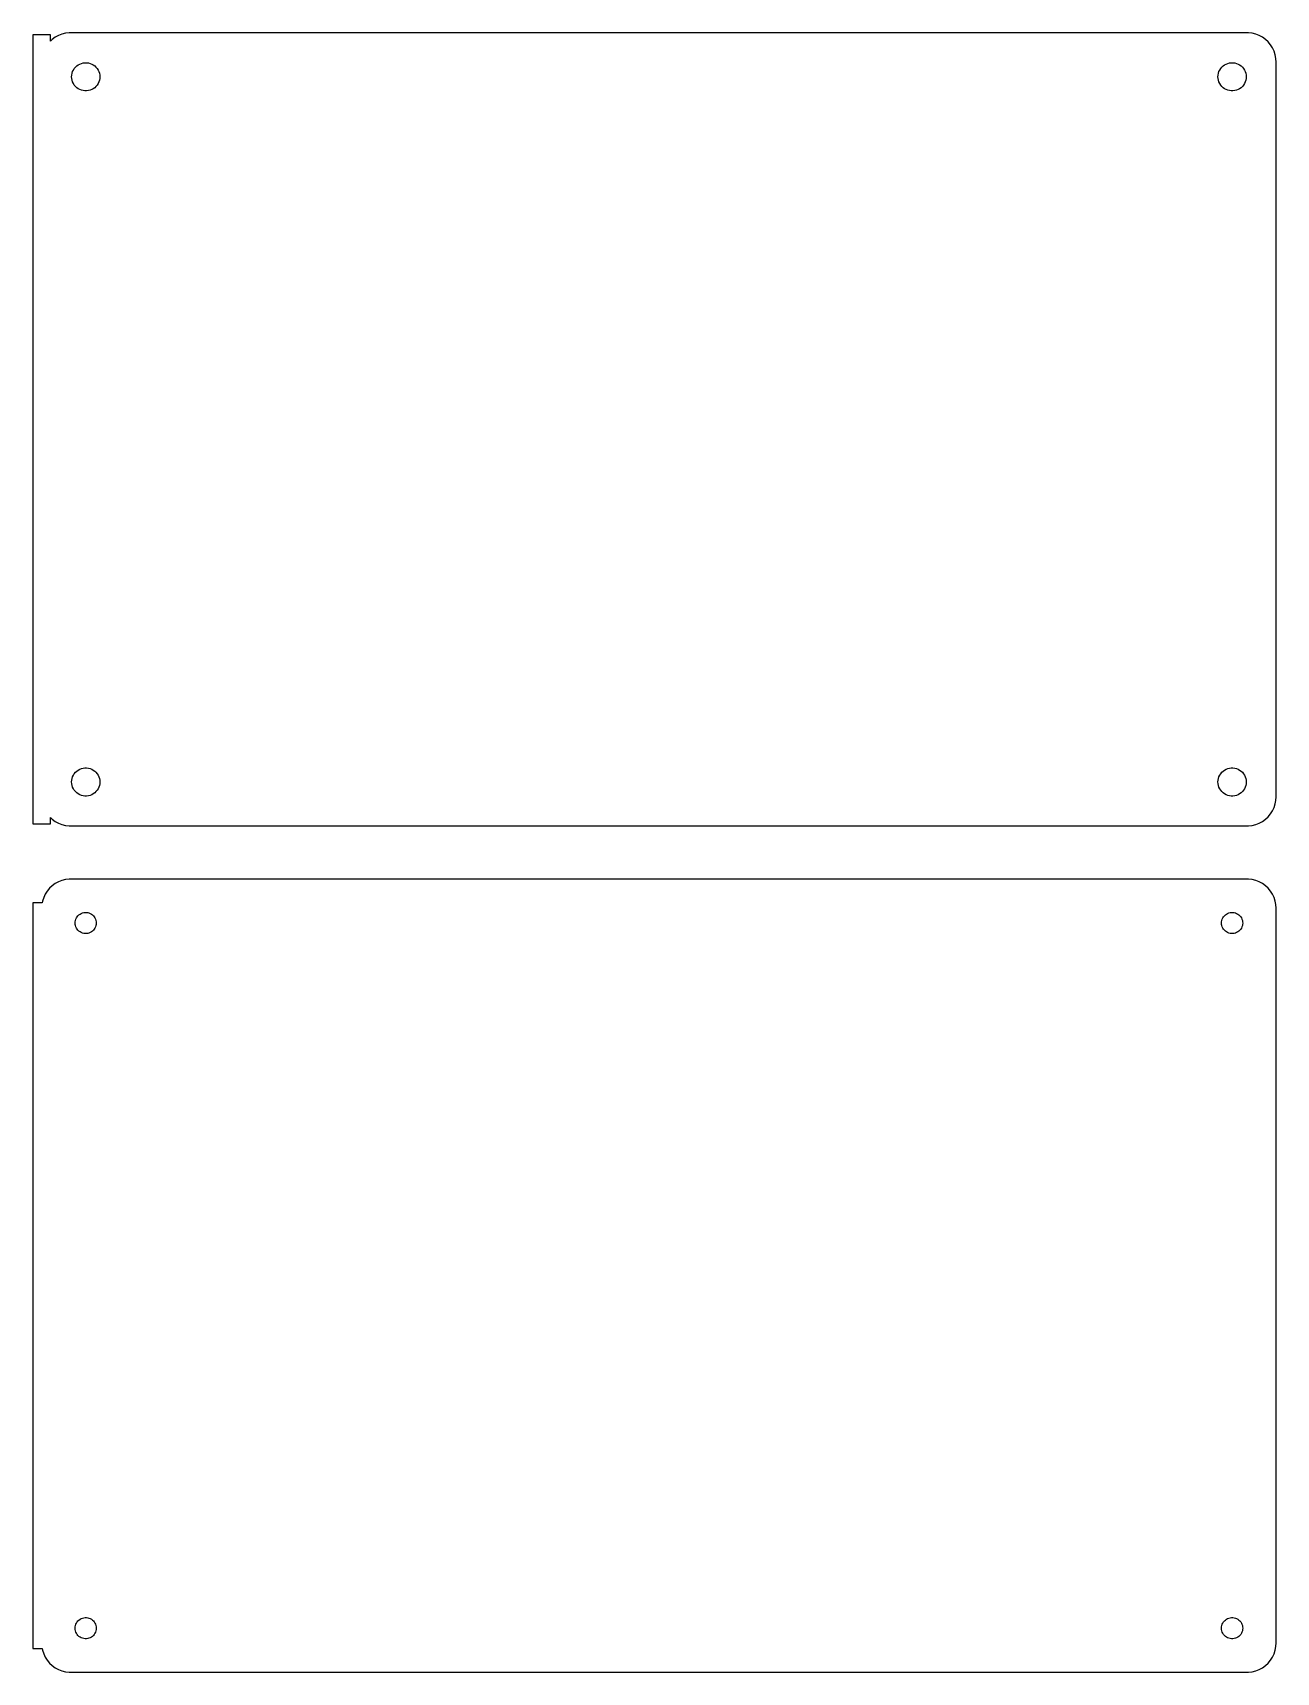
# Model space of a CAD drawing. Header units: metres. Extents: x -106 to 105, y 77 to 355.
import ezdxf

# ---------------------------------------------------------------- set-up
doc = ezdxf.new("R2010")
doc.units = ezdxf.units.M

msp = doc.modelspace()

# ---------------------------------------------------------------- linework, layer by layer
for p, q in [((-103.5, 355.115), (-106.5, 355.115)), ((-106.5, 355.115), (-106.5, 220.885)), ((-103.5, 354.059), (-103.5, 355.115)), ((-103.187, 354.353), (-103.5, 354.059)), ((-102.679, 354.722), (-103.187, 354.353)), ((-102.129, 355.024), (-102.679, 354.722)), ((-101.545, 355.255), (-102.129, 355.024)), ((-100.937, 355.411), (-101.545, 355.255)), ((-100.314, 355.49), (-100.937, 355.411)), ((100.314, 355.49), (-100.314, 355.49)), ((100.937, 355.411), (100.314, 355.49)), ((101.545, 355.255), (100.937, 355.411)), ((102.129, 355.024), (101.545, 355.255)), ((102.679, 354.722), (102.129, 355.024)), ((103.187, 354.353), (102.679, 354.722)), ((103.645, 353.923), (103.187, 354.353)), ((104.045, 353.439), (103.645, 353.923)), ((104.382, 352.909), (104.045, 353.439)), ((104.649, 352.341), (104.382, 352.909)), ((104.843, 351.743), (104.649, 352.341)), ((104.961, 351.127), (104.843, 351.743)), ((-99.8246, 348.597), (-99.7315, 348.883)), ((-99.7315, 348.883), (-99.6031, 349.156)), ((-99.6031, 349.156), (-99.4416, 349.411)), ((-99.4416, 349.411), (-99.2495, 349.643)), ((-99.2495, 349.643), (-99.0298, 349.849)), ((-99.0298, 349.849), (-98.786, 350.026)), ((-98.786, 350.026), (-98.5219, 350.172)), ((-98.5219, 350.172), (-98.2416, 350.283)), ((-98.2416, 350.283), (-97.9497, 350.357)), ((-97.9497, 350.357), (-97.6507, 350.395)), ((-97.6507, 350.395), (-97.3493, 350.395)), ((-97.3493, 350.395), (-97.0503, 350.357)), ((-97.0503, 350.357), (-96.7584, 350.283)), ((-96.7584, 350.283), (-96.4781, 350.172)), ((-96.4781, 350.172), (-96.214, 350.026)), ((-96.214, 350.026), (-95.9702, 349.849)), ((-95.9702, 349.849), (-95.7505, 349.643)), ((-95.7505, 349.643), (-95.5583, 349.411)), ((-95.5583, 349.411), (-95.3969, 349.156)), ((-95.3969, 349.156), (-95.2685, 348.883)), ((-95.2685, 348.883), (-95.1754, 348.597)), ((95.1754, 348.597), (95.2685, 348.883)), ((95.2685, 348.883), (95.3969, 349.156)), ((95.3969, 349.156), (95.5583, 349.411)), ((95.5583, 349.411), (95.7505, 349.643)), ((95.7505, 349.643), (95.9702, 349.849)), ((95.9702, 349.849), (96.214, 350.026)), ((96.214, 350.026), (96.4781, 350.172)), ((96.4781, 350.172), (96.7584, 350.283)), ((96.7584, 350.283), (97.0503, 350.357)), ((97.0503, 350.357), (97.3493, 350.395)), ((97.3493, 350.395), (97.6507, 350.395)), ((97.6507, 350.395), (97.9497, 350.357)), ((97.9497, 350.357), (98.2416, 350.283)), ((98.2416, 350.283), (98.5219, 350.172)), ((98.5219, 350.172), (98.786, 350.026)), ((98.786, 350.026), (99.0298, 349.849)), ((99.0298, 349.849), (99.2495, 349.643)), ((99.2495, 349.643), (99.4416, 349.411)), ((99.4416, 349.411), (99.6031, 349.156)), ((99.6031, 349.156), (99.7315, 348.883)), ((99.7315, 348.883), (99.8246, 348.597)), ((105, 350.5), (104.961, 351.127)), ((105, 225.5), (105, 350.5)), ((-99.9, 348), (-99.8811, 348.301)), ((-99.8811, 347.699), (-99.9, 348)), ((-99.8811, 348.301), (-99.8246, 348.597)), ((-99.8246, 347.403), (-99.8811, 347.699)), ((-99.7315, 347.117), (-99.8246, 347.403)), ((-99.6031, 346.844), (-99.7315, 347.117)), ((-99.4416, 346.589), (-99.6031, 346.844)), ((-99.2495, 346.357), (-99.4416, 346.589)), ((-99.0298, 346.151), (-99.2495, 346.357)), ((-98.786, 345.974), (-99.0298, 346.151)), ((-98.5219, 345.828), (-98.786, 345.974)), ((-96.214, 345.974), (-96.4781, 345.828)), ((-95.9702, 346.151), (-96.214, 345.974)), ((-95.7505, 346.357), (-95.9702, 346.151)), ((-95.5583, 346.589), (-95.7505, 346.357)), ((-95.3969, 346.844), (-95.5583, 346.589)), ((-95.2685, 347.117), (-95.3969, 346.844)), ((-95.1754, 347.403), (-95.2685, 347.117)), ((-95.1754, 348.597), (-95.1189, 348.301)), ((-95.1189, 347.699), (-95.1754, 347.403)), ((-95.1189, 348.301), (-95.1, 348)), ((-95.1, 348), (-95.1189, 347.699)), ((95.1, 348), (95.1189, 348.301)), ((95.1189, 347.699), (95.1, 348)), ((95.1189, 348.301), (95.1754, 348.597)), ((95.1754, 347.403), (95.1189, 347.699)), ((95.2685, 347.117), (95.1754, 347.403)), ((95.3969, 346.844), (95.2685, 347.117)), ((95.5583, 346.589), (95.3969, 346.844)), ((95.7505, 346.357), (95.5583, 346.589)), ((95.9702, 346.151), (95.7505, 346.357)), ((96.214, 345.974), (95.9702, 346.151)), ((96.4781, 345.828), (96.214, 345.974)), ((98.786, 345.974), (98.5219, 345.828)), ((99.0298, 346.151), (98.786, 345.974)), ((99.2495, 346.357), (99.0298, 346.151)), ((99.4416, 346.589), (99.2495, 346.357)), ((99.6031, 346.844), (99.4416, 346.589)), ((99.7315, 347.117), (99.6031, 346.844)), ((99.8246, 347.403), (99.7315, 347.117)), ((99.8246, 348.597), (99.8811, 348.301)), ((99.8811, 347.699), (99.8246, 347.403)), ((99.8811, 348.301), (99.9, 348)), ((99.9, 348), (99.8811, 347.699)), ((-98.2416, 345.717), (-98.5219, 345.828)), ((-97.9497, 345.643), (-98.2416, 345.717)), ((-97.6507, 345.605), (-97.9497, 345.643)), ((-97.3493, 345.605), (-97.6507, 345.605)), ((-97.0503, 345.643), (-97.3493, 345.605)), ((-96.7584, 345.717), (-97.0503, 345.643)), ((-96.4781, 345.828), (-96.7584, 345.717)), ((96.7584, 345.717), (96.4781, 345.828)), ((97.0503, 345.643), (96.7584, 345.717)), ((97.3493, 345.605), (97.0503, 345.643)), ((97.6507, 345.605), (97.3493, 345.605)), ((97.9497, 345.643), (97.6507, 345.605)), ((98.2416, 345.717), (97.9497, 345.643)), ((98.5219, 345.828), (98.2416, 345.717)), ((-99.8246, 228.597), (-99.7315, 228.883)), ((-99.7315, 228.883), (-99.6031, 229.156)), ((-99.6031, 229.156), (-99.4416, 229.411)), ((-99.4416, 229.411), (-99.2495, 229.643)), ((-99.2495, 229.643), (-99.0298, 229.849)), ((-99.0298, 229.849), (-98.786, 230.026)), ((-98.786, 230.026), (-98.5219, 230.172)), ((-98.5219, 230.172), (-98.2416, 230.283)), ((-98.2416, 230.283), (-97.9497, 230.357)), ((-97.9497, 230.357), (-97.6507, 230.395)), ((-97.6507, 230.395), (-97.3493, 230.395)), ((-97.3493, 230.395), (-97.0503, 230.357)), ((-97.0503, 230.357), (-96.7584, 230.283)), ((-96.7584, 230.283), (-96.4781, 230.172)), ((-96.4781, 230.172), (-96.214, 230.026)), ((-96.214, 230.026), (-95.9702, 229.849)), ((-95.9702, 229.849), (-95.7505, 229.643)), ((-95.7505, 229.643), (-95.5583, 229.411)), ((-95.5583, 229.411), (-95.3969, 229.156)), ((-95.3969, 229.156), (-95.2685, 228.883)), ((-95.2685, 228.883), (-95.1754, 228.597)), ((95.1754, 228.597), (95.2685, 228.883)), ((95.2685, 228.883), (95.3969, 229.156)), ((95.3969, 229.156), (95.5583, 229.411)), ((95.5583, 229.411), (95.7505, 229.643)), ((95.7505, 229.643), (95.9702, 229.849)), ((95.9702, 229.849), (96.214, 230.026)), ((96.214, 230.026), (96.4781, 230.172)), ((96.4781, 230.172), (96.7584, 230.283)), ((96.7584, 230.283), (97.0503, 230.357)), ((97.0503, 230.357), (97.3493, 230.395)), ((97.3493, 230.395), (97.6507, 230.395)), ((97.6507, 230.395), (97.9497, 230.357)), ((97.9497, 230.357), (98.2416, 230.283)), ((98.2416, 230.283), (98.5219, 230.172)), ((98.5219, 230.172), (98.786, 230.026)), ((98.786, 230.026), (99.0298, 229.849)), ((99.0298, 229.849), (99.2495, 229.643)), ((99.2495, 229.643), (99.4416, 229.411)), ((99.4416, 229.411), (99.6031, 229.156)), ((99.6031, 229.156), (99.7315, 228.883)), ((99.7315, 228.883), (99.8246, 228.597)), ((-99.9, 228), (-99.8811, 228.301)), ((-99.8811, 227.699), (-99.9, 228)), ((-99.8811, 228.301), (-99.8246, 228.597)), ((-99.8246, 227.403), (-99.8811, 227.699)), ((-99.7315, 227.117), (-99.8246, 227.403)), ((-99.6031, 226.844), (-99.7315, 227.117)), ((-99.4416, 226.589), (-99.6031, 226.844)), ((-99.2495, 226.357), (-99.4416, 226.589)), ((-99.0298, 226.151), (-99.2495, 226.357)), ((-98.786, 225.974), (-99.0298, 226.151)), ((-98.5219, 225.828), (-98.786, 225.974)), ((-96.214, 225.974), (-96.4781, 225.828)), ((-95.9702, 226.151), (-96.214, 225.974)), ((-95.7505, 226.357), (-95.9702, 226.151)), ((-95.5583, 226.589), (-95.7505, 226.357)), ((-95.3969, 226.844), (-95.5583, 226.589)), ((-95.2685, 227.117), (-95.3969, 226.844)), ((-95.1754, 227.403), (-95.2685, 227.117)), ((-95.1754, 228.597), (-95.1189, 228.301)), ((-95.1189, 227.699), (-95.1754, 227.403)), ((-95.1189, 228.301), (-95.1, 228)), ((-95.1, 228), (-95.1189, 227.699)), ((95.1, 228), (95.1189, 228.301)), ((95.1189, 227.699), (95.1, 228)), ((95.1189, 228.301), (95.1754, 228.597)), ((95.1754, 227.403), (95.1189, 227.699)), ((95.2685, 227.117), (95.1754, 227.403)), ((95.3969, 226.844), (95.2685, 227.117)), ((95.5583, 226.589), (95.3969, 226.844)), ((95.7505, 226.357), (95.5583, 226.589)), ((95.9702, 226.151), (95.7505, 226.357)), ((96.214, 225.974), (95.9702, 226.151)), ((96.4781, 225.828), (96.214, 225.974)), ((98.786, 225.974), (98.5219, 225.828)), ((99.0298, 226.151), (98.786, 225.974)), ((99.2495, 226.357), (99.0298, 226.151)), ((99.4416, 226.589), (99.2495, 226.357)), ((99.6031, 226.844), (99.4416, 226.589)), ((99.7315, 227.117), (99.6031, 226.844)), ((99.8246, 227.403), (99.7315, 227.117)), ((99.8246, 228.597), (99.8811, 228.301)), ((99.8811, 227.699), (99.8246, 227.403)), ((99.8811, 228.301), (99.9, 228)), ((99.9, 228), (99.8811, 227.699)), ((-98.2416, 225.717), (-98.5219, 225.828)), ((-97.9497, 225.643), (-98.2416, 225.717)), ((-97.6507, 225.605), (-97.9497, 225.643)), ((-97.3493, 225.605), (-97.6507, 225.605)), ((-97.0503, 225.643), (-97.3493, 225.605)), ((-96.7584, 225.717), (-97.0503, 225.643)), ((-96.4781, 225.828), (-96.7584, 225.717)), ((96.7584, 225.717), (96.4781, 225.828)), ((97.0503, 225.643), (96.7584, 225.717)), ((97.3493, 225.605), (97.0503, 225.643)), ((97.6507, 225.605), (97.3493, 225.605)), ((97.9497, 225.643), (97.6507, 225.605)), ((98.2416, 225.717), (97.9497, 225.643)), ((98.5219, 225.828), (98.2416, 225.717)), ((104.382, 223.091), (104.649, 223.659)), ((104.649, 223.659), (104.843, 224.257)), ((104.843, 224.257), (104.961, 224.873)), ((104.961, 224.873), (105, 225.5)), ((-106.5, 220.885), (-103.5, 220.885)), ((-103.5, 220.885), (-103.5, 221.941)), ((-103.5, 221.941), (-103.187, 221.647)), ((-103.187, 221.647), (-102.679, 221.278)), ((-102.679, 221.278), (-102.129, 220.976)), ((-102.129, 220.976), (-101.545, 220.745)), ((-101.545, 220.745), (-100.937, 220.589)), ((-100.937, 220.589), (-100.314, 220.51)), ((-100.314, 220.51), (100.314, 220.51)), ((100.314, 220.51), (100.937, 220.589)), ((100.937, 220.589), (101.545, 220.745)), ((101.545, 220.745), (102.129, 220.976)), ((102.129, 220.976), (102.679, 221.278)), ((102.679, 221.278), (103.187, 221.647)), ((103.187, 221.647), (103.645, 222.077)), ((103.645, 222.077), (104.045, 222.561)), ((104.045, 222.561), (104.382, 223.091)), ((-104.045, 209.439), (-104.382, 208.909)), ((-103.645, 209.923), (-104.045, 209.439)), ((-103.187, 210.353), (-103.645, 209.923)), ((-102.679, 210.722), (-103.187, 210.353)), ((-102.129, 211.024), (-102.679, 210.722)), ((-101.545, 211.255), (-102.129, 211.024)), ((-100.937, 211.411), (-101.545, 211.255)), ((-100.314, 211.49), (-100.937, 211.411)), ((100.314, 211.49), (-100.314, 211.49)), ((100.937, 211.411), (100.314, 211.49)), ((101.545, 211.255), (100.937, 211.411)), ((102.129, 211.024), (101.545, 211.255)), ((102.679, 210.722), (102.129, 211.024)), ((103.187, 210.353), (102.679, 210.722)), ((103.645, 209.923), (103.187, 210.353)), ((104.045, 209.439), (103.645, 209.923)), ((104.382, 208.909), (104.045, 209.439)), ((-104.9, 207.444), (-106.5, 207.444)), ((-106.5, 207.444), (-106.5, 80.5558)), ((-104.843, 207.743), (-104.9, 207.444)), ((-104.649, 208.341), (-104.843, 207.743)), ((-104.382, 208.909), (-104.649, 208.341)), ((104.649, 208.341), (104.382, 208.909)), ((104.843, 207.743), (104.649, 208.341)), ((104.961, 207.127), (104.843, 207.743)), ((105, 206.5), (104.961, 207.127)), ((105, 81.5), (105, 206.5)), ((-99.3, 204), (-99.2858, 204.226)), ((-99.2858, 203.774), (-99.3, 204)), ((-99.2858, 204.226), (-99.2434, 204.448)), ((-99.2434, 203.552), (-99.2858, 203.774)), ((-99.2434, 204.448), (-99.1736, 204.663)), ((-99.1736, 204.663), (-99.0773, 204.867)), ((-99.0773, 204.867), (-98.9562, 205.058)), ((-98.9562, 205.058), (-98.8121, 205.232)), ((-98.8121, 205.232), (-98.6474, 205.387)), ((-98.6474, 205.387), (-98.4645, 205.52)), ((-98.4645, 205.52), (-98.2664, 205.629)), ((-98.2664, 205.629), (-98.0562, 205.712)), ((-98.0562, 205.712), (-97.8373, 205.768)), ((-97.8373, 205.768), (-97.613, 205.796)), ((-97.613, 205.796), (-97.387, 205.796)), ((-97.387, 205.796), (-97.1627, 205.768)), ((-97.1627, 205.768), (-96.9438, 205.712)), ((-96.9438, 205.712), (-96.7336, 205.629)), ((-96.7336, 205.629), (-96.5355, 205.52)), ((-96.5355, 205.52), (-96.3526, 205.387)), ((-96.3526, 205.387), (-96.1879, 205.232)), ((-96.1879, 205.232), (-96.0438, 205.058)), ((-96.0438, 205.058), (-95.9226, 204.867)), ((-95.9226, 204.867), (-95.8264, 204.663)), ((-95.8264, 204.663), (-95.7565, 204.448)), ((-95.7565, 204.448), (-95.7142, 204.226)), ((-95.7142, 203.774), (-95.7565, 203.552)), ((-95.7142, 204.226), (-95.7, 204)), ((-95.7, 204), (-95.7142, 203.774)), ((95.7, 204), (95.7142, 204.226)), ((95.7142, 203.774), (95.7, 204)), ((95.7142, 204.226), (95.7565, 204.448)), ((95.7565, 203.552), (95.7142, 203.774)), ((95.7565, 204.448), (95.8264, 204.663)), ((95.8264, 204.663), (95.9226, 204.867)), ((95.9226, 204.867), (96.0438, 205.058)), ((96.0438, 205.058), (96.1879, 205.232)), ((96.1879, 205.232), (96.3526, 205.387)), ((96.3526, 205.387), (96.5355, 205.52)), ((96.5355, 205.52), (96.7336, 205.629)), ((96.7336, 205.629), (96.9438, 205.712)), ((96.9438, 205.712), (97.1627, 205.768)), ((97.1627, 205.768), (97.387, 205.796)), ((97.387, 205.796), (97.613, 205.796)), ((97.613, 205.796), (97.8373, 205.768)), ((97.8373, 205.768), (98.0562, 205.712)), ((98.0562, 205.712), (98.2664, 205.629)), ((98.2664, 205.629), (98.4645, 205.52)), ((98.4645, 205.52), (98.6474, 205.387)), ((98.6474, 205.387), (98.8121, 205.232)), ((98.8121, 205.232), (98.9562, 205.058)), ((98.9562, 205.058), (99.0773, 204.867)), ((99.0773, 204.867), (99.1736, 204.663)), ((99.1736, 204.663), (99.2434, 204.448)), ((99.2434, 204.448), (99.2858, 204.226)), ((99.2858, 203.774), (99.2434, 203.552)), ((99.2858, 204.226), (99.3, 204)), ((99.3, 204), (99.2858, 203.774)), ((-99.1736, 203.337), (-99.2434, 203.552)), ((-99.0773, 203.133), (-99.1736, 203.337)), ((-98.9562, 202.942), (-99.0773, 203.133)), ((-98.8121, 202.768), (-98.9562, 202.942)), ((-98.6474, 202.613), (-98.8121, 202.768)), ((-98.4645, 202.48), (-98.6474, 202.613)), ((-98.2664, 202.371), (-98.4645, 202.48)), ((-98.0562, 202.288), (-98.2664, 202.371)), ((-97.8373, 202.232), (-98.0562, 202.288)), ((-97.613, 202.204), (-97.8373, 202.232)), ((-97.387, 202.204), (-97.613, 202.204)), ((-97.1627, 202.232), (-97.387, 202.204)), ((-96.9438, 202.288), (-97.1627, 202.232)), ((-96.7336, 202.371), (-96.9438, 202.288)), ((-96.5355, 202.48), (-96.7336, 202.371)), ((-96.3526, 202.613), (-96.5355, 202.48)), ((-96.1879, 202.768), (-96.3526, 202.613)), ((-96.0438, 202.942), (-96.1879, 202.768)), ((-95.9226, 203.133), (-96.0438, 202.942)), ((-95.8264, 203.337), (-95.9226, 203.133)), ((-95.7565, 203.552), (-95.8264, 203.337)), ((95.8264, 203.337), (95.7565, 203.552)), ((95.9226, 203.133), (95.8264, 203.337)), ((96.0438, 202.942), (95.9226, 203.133)), ((96.1879, 202.768), (96.0438, 202.942)), ((96.3526, 202.613), (96.1879, 202.768)), ((96.5355, 202.48), (96.3526, 202.613)), ((96.7336, 202.371), (96.5355, 202.48)), ((96.9438, 202.288), (96.7336, 202.371)), ((97.1627, 202.232), (96.9438, 202.288)), ((97.387, 202.204), (97.1627, 202.232)), ((97.613, 202.204), (97.387, 202.204)), ((97.8373, 202.232), (97.613, 202.204)), ((98.0562, 202.288), (97.8373, 202.232)), ((98.2664, 202.371), (98.0562, 202.288)), ((98.4645, 202.48), (98.2664, 202.371)), ((98.6474, 202.613), (98.4645, 202.48)), ((98.8121, 202.768), (98.6474, 202.613)), ((98.9562, 202.942), (98.8121, 202.768)), ((99.0773, 203.133), (98.9562, 202.942)), ((99.1736, 203.337), (99.0773, 203.133)), ((99.2434, 203.552), (99.1736, 203.337)), ((-99.3, 84), (-99.2858, 84.2256)), ((-99.2858, 83.7744), (-99.3, 84)), ((-99.2858, 84.2256), (-99.2434, 84.4476)), ((-99.2434, 83.5524), (-99.2858, 83.7744)), ((-99.2434, 84.4476), (-99.1736, 84.6626)), ((-99.1736, 84.6626), (-99.0773, 84.8672)), ((-99.0773, 84.8672), (-98.9562, 85.058)), ((-98.9562, 85.058), (-98.8121, 85.2322)), ((-98.8121, 85.2322), (-98.6474, 85.3869)), ((-98.6474, 85.3869), (-98.4645, 85.5198)), ((-98.4645, 85.5198), (-98.2664, 85.6287)), ((-98.2664, 85.6287), (-98.0562, 85.7119)), ((-98.0562, 85.7119), (-97.8373, 85.7681)), ((-97.8373, 85.7681), (-97.613, 85.7964)), ((-97.613, 85.7964), (-97.387, 85.7964)), ((-97.387, 85.7964), (-97.1627, 85.7681)), ((-97.1627, 85.7681), (-96.9438, 85.7119)), ((-96.9438, 85.7119), (-96.7336, 85.6287)), ((-96.7336, 85.6287), (-96.5355, 85.5198)), ((-96.5355, 85.5198), (-96.3526, 85.3869)), ((-96.3526, 85.3869), (-96.1879, 85.2322)), ((-96.1879, 85.2322), (-96.0438, 85.058)), ((-96.0438, 85.058), (-95.9226, 84.8672)), ((-95.9226, 84.8672), (-95.8264, 84.6626)), ((-95.8264, 84.6626), (-95.7565, 84.4476)), ((-95.7565, 84.4476), (-95.7142, 84.2256)), ((-95.7142, 83.7744), (-95.7565, 83.5524)), ((-95.7142, 84.2256), (-95.7, 84)), ((-95.7, 84), (-95.7142, 83.7744)), ((95.7, 84), (95.7142, 84.2256)), ((95.7142, 83.7744), (95.7, 84)), ((95.7142, 84.2256), (95.7565, 84.4476)), ((95.7565, 83.5524), (95.7142, 83.7744)), ((95.7565, 84.4476), (95.8264, 84.6626)), ((95.8264, 84.6626), (95.9226, 84.8672)), ((95.9226, 84.8672), (96.0438, 85.058)), ((96.0438, 85.058), (96.1879, 85.2322)), ((96.1879, 85.2322), (96.3526, 85.3869)), ((96.3526, 85.3869), (96.5355, 85.5198)), ((96.5355, 85.5198), (96.7336, 85.6287)), ((96.7336, 85.6287), (96.9438, 85.7119)), ((96.9438, 85.7119), (97.1627, 85.7681)), ((97.1627, 85.7681), (97.387, 85.7964)), ((97.387, 85.7964), (97.613, 85.7964)), ((97.613, 85.7964), (97.8373, 85.7681)), ((97.8373, 85.7681), (98.0562, 85.7119)), ((98.0562, 85.7119), (98.2664, 85.6287)), ((98.2664, 85.6287), (98.4645, 85.5198)), ((98.4645, 85.5198), (98.6474, 85.3869)), ((98.6474, 85.3869), (98.8121, 85.2322)), ((98.8121, 85.2322), (98.9562, 85.058)), ((98.9562, 85.058), (99.0773, 84.8672)), ((99.0773, 84.8672), (99.1736, 84.6626)), ((99.1736, 84.6626), (99.2434, 84.4476)), ((99.2434, 84.4476), (99.2858, 84.2256)), ((99.2858, 83.7744), (99.2434, 83.5524)), ((99.2858, 84.2256), (99.3, 84)), ((99.3, 84), (99.2858, 83.7744)), ((-99.1736, 83.3374), (-99.2434, 83.5524)), ((-99.0773, 83.1328), (-99.1736, 83.3374)), ((-98.9562, 82.942), (-99.0773, 83.1328)), ((-98.8121, 82.7678), (-98.9562, 82.942)), ((-98.6474, 82.6131), (-98.8121, 82.7678)), ((-98.4645, 82.4802), (-98.6474, 82.6131)), ((-98.2664, 82.3713), (-98.4645, 82.4802)), ((-98.0562, 82.2881), (-98.2664, 82.3713)), ((-97.8373, 82.2319), (-98.0562, 82.2881)), ((-97.613, 82.2036), (-97.8373, 82.2319)), ((-97.387, 82.2036), (-97.613, 82.2036)), ((-97.1627, 82.2319), (-97.387, 82.2036)), ((-96.9438, 82.2881), (-97.1627, 82.2319)), ((-96.7336, 82.3713), (-96.9438, 82.2881)), ((-96.5355, 82.4802), (-96.7336, 82.3713)), ((-96.3526, 82.6131), (-96.5355, 82.4802)), ((-96.1879, 82.7678), (-96.3526, 82.6131)), ((-96.0438, 82.942), (-96.1879, 82.7678)), ((-95.9226, 83.1328), (-96.0438, 82.942)), ((-95.8264, 83.3374), (-95.9226, 83.1328)), ((-95.7565, 83.5524), (-95.8264, 83.3374)), ((95.8264, 83.3374), (95.7565, 83.5524)), ((95.9226, 83.1328), (95.8264, 83.3374)), ((96.0438, 82.942), (95.9226, 83.1328)), ((96.1879, 82.7678), (96.0438, 82.942)), ((96.3526, 82.6131), (96.1879, 82.7678)), ((96.5355, 82.4802), (96.3526, 82.6131)), ((96.7336, 82.3713), (96.5355, 82.4802)), ((96.9438, 82.2881), (96.7336, 82.3713)), ((97.1627, 82.2319), (96.9438, 82.2881)), ((97.387, 82.2036), (97.1627, 82.2319)), ((97.613, 82.2036), (97.387, 82.2036)), ((97.8373, 82.2319), (97.613, 82.2036)), ((98.0562, 82.2881), (97.8373, 82.2319)), ((98.2664, 82.3713), (98.0562, 82.2881)), ((98.4645, 82.4802), (98.2664, 82.3713)), ((98.6474, 82.6131), (98.4645, 82.4802)), ((98.8121, 82.7678), (98.6474, 82.6131)), ((98.9562, 82.942), (98.8121, 82.7678)), ((99.0773, 83.1328), (98.9562, 82.942)), ((99.1736, 83.3374), (99.0773, 83.1328)), ((99.2434, 83.5524), (99.1736, 83.3374)), ((104.961, 80.8733), (105, 81.5)), ((-106.5, 80.5558), (-104.9, 80.5558)), ((-104.9, 80.5558), (-104.843, 80.2566)), ((-104.843, 80.2566), (-104.649, 79.6594)), ((-104.649, 79.6594), (-104.382, 79.0912)), ((-104.382, 79.0912), (-104.045, 78.5611)), ((-104.045, 78.5611), (-103.645, 78.0773)), ((103.645, 78.0773), (104.045, 78.5611)), ((104.045, 78.5611), (104.382, 79.0912)), ((104.382, 79.0912), (104.649, 79.6594)), ((104.649, 79.6594), (104.843, 80.2566)), ((104.843, 80.2566), (104.961, 80.8733)), ((-103.645, 78.0773), (-103.187, 77.6474)), ((-103.187, 77.6474), (-102.679, 77.2784)), ((-102.679, 77.2784), (-102.129, 76.9759)), ((-102.129, 76.9759), (-101.545, 76.7447)), ((-101.545, 76.7447), (-100.937, 76.5886)), ((-100.937, 76.5886), (-100.314, 76.5099)), ((-100.314, 76.5099), (100.314, 76.5099)), ((100.314, 76.5099), (100.937, 76.5886)), ((100.937, 76.5886), (101.545, 76.7447)), ((101.545, 76.7447), (102.129, 76.9759)), ((102.129, 76.9759), (102.679, 77.2784)), ((102.679, 77.2784), (103.187, 77.6474)), ((103.187, 77.6474), (103.645, 78.0773))]:
    msp.add_line(p, q)

doc.saveas('drawing.dxf')
